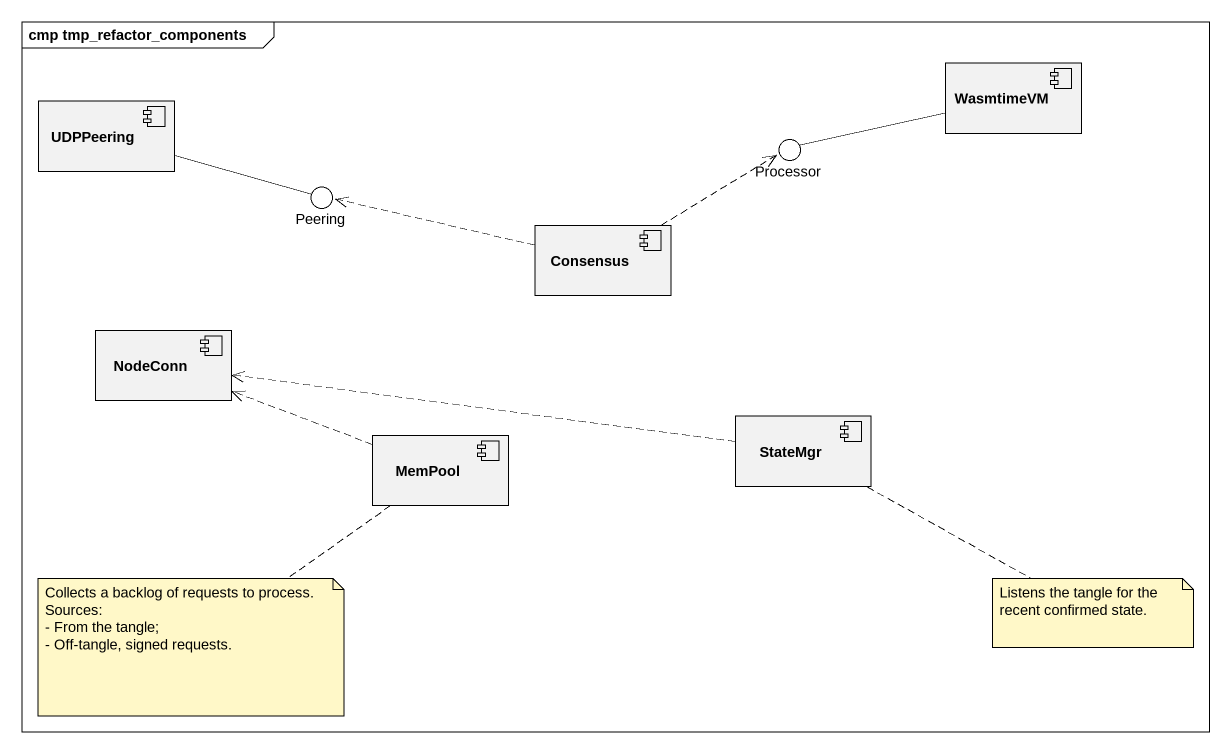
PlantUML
@startuml
mainframe cmp tmp_refactor_components
component WasmtimeVM
component UDPPeering
() Peering
() Processor
component Consensus
component NodeConn
component MemPool
component StateMgr
WasmtimeVM -left- Processor
UDPPeering -right- Peering
Consensus .left.> Peering
Consensus .right.> Processor
MemPool .left.> NodeConn
StateMgr .left.> NodeConn
note bottom of MemPool
  Collects a backlog of requests to process. Sources:
  - From the tangle;
  - Off-tangle, signed requests.
end note
note right of StateMgr : Listens the tangle for the recent confirmed state.
@enduml
